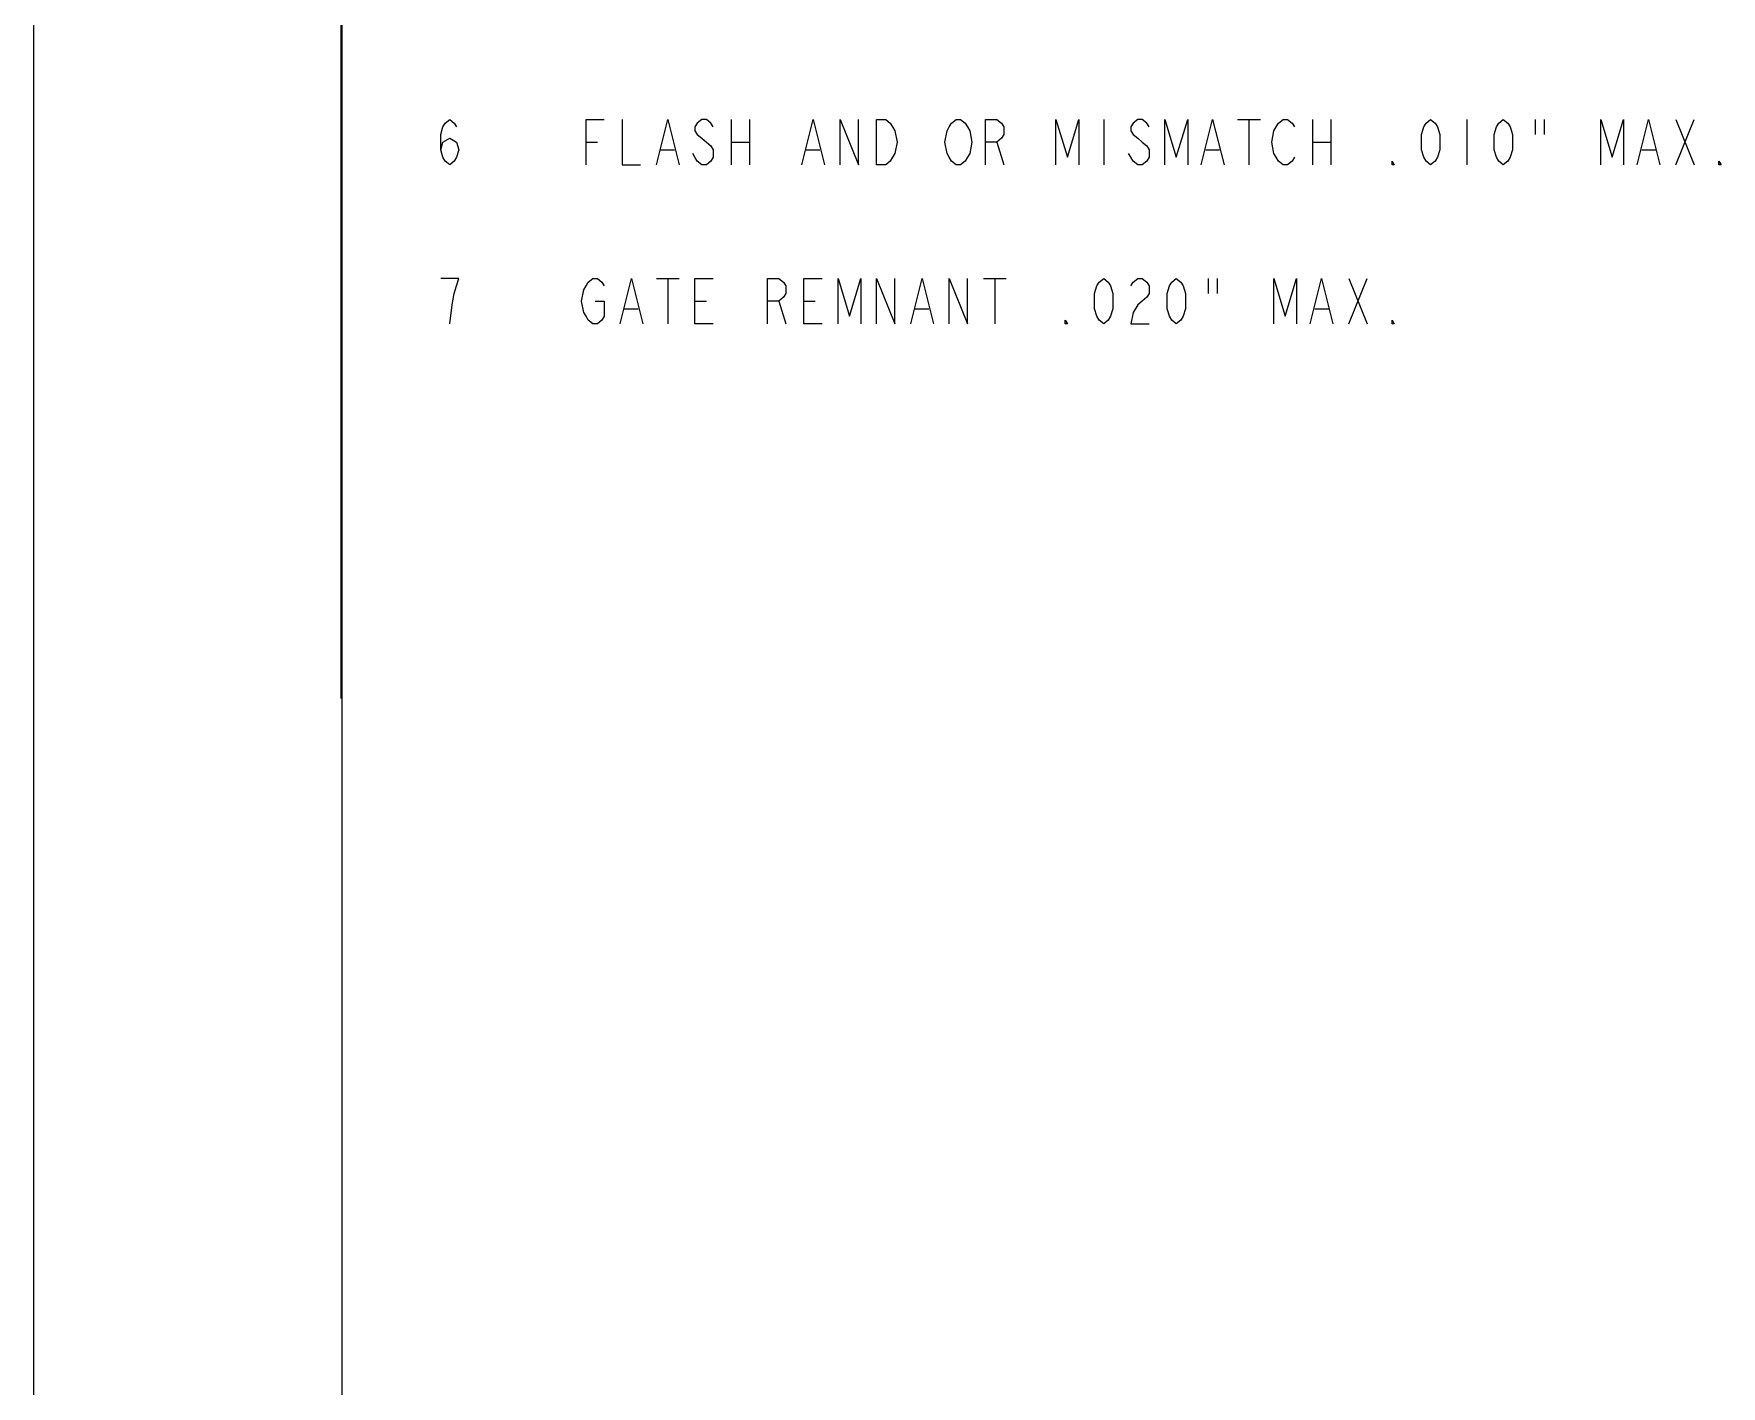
# Model space of a CAD drawing. Extents: x 0 to 34, y 0 to 22.
# Drawn here: x 0 to 5.81, y 12.39 to 17.05 of the extents above; entities that cross this region are included whole.
import ezdxf

# ---------------------------------------------------------------- set-up
doc = ezdxf.new("R2010")
doc.units = 0
doc.header["$LTSCALE"] = 1.87
doc.header["$MEASUREMENT"] = 0
doc.layers.get('0').update_dxf_attribs({"linetype": 'CONTINUOUS'})

msp = doc.modelspace()

# ---------------------------------------------------------------- linework, layer by layer
at = {"color": 7, "linetype": 'Continuous'}
for p, q in [((0, 0), (0, 22)), ((1.06, 21.5), (1.06, 0.5))]:
    msp.add_line(p, q, dxfattribs=at)
at = {"color": 2, "linetype": 'Continuous'}
for p, q in [((1.05647, 20.69771), (1.05647, 14.76021)), ((2.40022, 16.7524), (2.40022, 16.59615)), ((2.46272, 16.7524), (2.46272, 16.59615)), ((3.68147, 16.7524), (3.68147, 16.59615)), ((4.1424, 16.7524), (4.22053, 16.7524)), ((4.18147, 16.7524), (4.18147, 16.59615)), ((4.40022, 16.7524), (4.40022, 16.59615)), ((4.46272, 16.7524), (4.46272, 16.59615)), ((4.93147, 16.7524), (4.93147, 16.59615)), ((5.16584, 16.7524), (5.16584, 16.70032)), ((5.19709, 16.7524), (5.19709, 16.70032)), ((5.65022, 16.7524), (5.71272, 16.59615)), ((5.65022, 16.59615), (5.71272, 16.7524)), ((1.90022, 16.67428), (1.93928, 16.67428)), ((2.40022, 16.67428), (2.46272, 16.67428)), ((3.31428, 16.67428), (3.33772, 16.59615)), ((4.40022, 16.67428), (4.46272, 16.67428)), ((2.15803, 16.64823), (2.2049, 16.64823)), ((2.65803, 16.64823), (2.7049, 16.64823)), ((4.03303, 16.64823), (4.0799, 16.64823)), ((5.53303, 16.64823), (5.5799, 16.64823)), ((2.1424, 16.20553), (2.22053, 16.20553)), ((2.18147, 16.20553), (2.18147, 16.04928)), ((3.2674, 16.20553), (3.34553, 16.20553)), ((3.30647, 16.20553), (3.30647, 16.04928)), ((4.04084, 16.20553), (4.04084, 16.15344)), ((4.07209, 16.20553), (4.07209, 16.15344)), ((4.52522, 16.20553), (4.58772, 16.04928)), ((4.52522, 16.04928), (4.58772, 16.20553)), ((2.03303, 16.10136), (2.0799, 16.10136)), ((2.27522, 16.1274), (2.31428, 16.1274)), ((2.56428, 16.1274), (2.58772, 16.04928)), ((2.65022, 16.1274), (2.68928, 16.1274)), ((3.03303, 16.10136), (3.0799, 16.10136)), ((4.40803, 16.10136), (4.4549, 16.10136))]:
    msp.add_line(p, q, dxfattribs=at)
for points in [[(1.40022, 16.64823), (1.40803, 16.67428), (1.43147, 16.6873), (1.4549, 16.67428), (1.46272, 16.64823), (1.4549, 16.62219), (1.44709, 16.60917), (1.43147, 16.59615), (1.41584, 16.60917), (1.40803, 16.62219), (1.40022, 16.64823), (1.40022, 16.70032), (1.40803, 16.72636), (1.41584, 16.73938), (1.43147, 16.7524), (1.44709, 16.73938), (1.4549, 16.72636)], [(1.90022, 16.59615), (1.90022, 16.7524), (1.96272, 16.7524)], [(2.02522, 16.7524), (2.02522, 16.59615), (2.08772, 16.59615)], [(2.1424, 16.59615), (2.18147, 16.7524), (2.22053, 16.59615)], [(2.33772, 16.72636), (2.3299, 16.73938), (2.31428, 16.7524), (2.29865, 16.7524), (2.28303, 16.73938), (2.27522, 16.72636), (2.27522, 16.71334), (2.28303, 16.70032), (2.29865, 16.6873), (2.31428, 16.67428), (2.3299, 16.66126), (2.33772, 16.64823), (2.33772, 16.62219), (2.3299, 16.60917), (2.31428, 16.59615), (2.29865, 16.59615), (2.28303, 16.60917), (2.27522, 16.62219), (2.2674, 16.63521)], [(2.6424, 16.59615), (2.68147, 16.7524), (2.72053, 16.59615)], [(2.77522, 16.59615), (2.77522, 16.7524), (2.83772, 16.59615), (2.83772, 16.7524)], [(2.90022, 16.7524), (2.93147, 16.7524), (2.94709, 16.73938), (2.9549, 16.72636), (2.96272, 16.71334), (2.97053, 16.67428), (2.96272, 16.63521), (2.9549, 16.62219), (2.94709, 16.60917), (2.93147, 16.59615), (2.90022, 16.59615), (2.90022, 16.7524)], [(3.21272, 16.62219), (3.2049, 16.60917), (3.18928, 16.59615), (3.17365, 16.59615), (3.15803, 16.60917), (3.15022, 16.62219), (3.1424, 16.63521), (3.13459, 16.67428), (3.1424, 16.71334), (3.15022, 16.72636), (3.15803, 16.73938), (3.17365, 16.7524), (3.18928, 16.7524), (3.2049, 16.73938), (3.21272, 16.72636), (3.22053, 16.71334), (3.22834, 16.67428), (3.22053, 16.63521), (3.21272, 16.62219)], [(3.27522, 16.59615), (3.27522, 16.7524), (3.31428, 16.7524), (3.3299, 16.73938), (3.33772, 16.72636), (3.33772, 16.70032), (3.3299, 16.6873), (3.31428, 16.67428), (3.27522, 16.67428)], [(3.5174, 16.59615), (3.5174, 16.7524), (3.55647, 16.62219), (3.59553, 16.7524), (3.59553, 16.59615)], [(3.83772, 16.72636), (3.8299, 16.73938), (3.81428, 16.7524), (3.79865, 16.7524), (3.78303, 16.73938), (3.77522, 16.72636), (3.77522, 16.71334), (3.78303, 16.70032), (3.79865, 16.6873), (3.81428, 16.67428), (3.8299, 16.66126), (3.83772, 16.64823), (3.83772, 16.62219), (3.8299, 16.60917), (3.81428, 16.59615), (3.79865, 16.59615), (3.78303, 16.60917), (3.77522, 16.62219), (3.7674, 16.63521)], [(3.8924, 16.59615), (3.8924, 16.7524), (3.93147, 16.62219), (3.97053, 16.7524), (3.97053, 16.59615)], [(4.0174, 16.59615), (4.05647, 16.7524), (4.09553, 16.59615)], [(4.33772, 16.62219), (4.3299, 16.60917), (4.31428, 16.59615), (4.29865, 16.59615), (4.28303, 16.60917), (4.27522, 16.62219), (4.2674, 16.63521), (4.25959, 16.67428), (4.2674, 16.71334), (4.27522, 16.72636), (4.28303, 16.73938), (4.29865, 16.7524), (4.31428, 16.7524), (4.3299, 16.73938), (4.33772, 16.72636)], [(4.80647, 16.59615), (4.79084, 16.60917), (4.78303, 16.62219), (4.77522, 16.64823), (4.77522, 16.70032), (4.78303, 16.72636), (4.79084, 16.73938), (4.80647, 16.7524), (4.82209, 16.73938), (4.8299, 16.72636), (4.83772, 16.70032), (4.83772, 16.64823), (4.8299, 16.62219), (4.82209, 16.60917), (4.80647, 16.59615)], [(5.05647, 16.59615), (5.04084, 16.60917), (5.03303, 16.62219), (5.02522, 16.64823), (5.02522, 16.70032), (5.03303, 16.72636), (5.04084, 16.73938), (5.05647, 16.7524), (5.07209, 16.73938), (5.0799, 16.72636), (5.08772, 16.70032), (5.08772, 16.64823), (5.0799, 16.62219), (5.07209, 16.60917), (5.05647, 16.59615)], [(5.3924, 16.59615), (5.3924, 16.7524), (5.43147, 16.62219), (5.47053, 16.7524), (5.47053, 16.59615)], [(5.5174, 16.59615), (5.55647, 16.7524), (5.59553, 16.59615)], [(4.68147, 16.59615), (4.67365, 16.59615), (4.67365, 16.60917), (4.68147, 16.59615)], [(5.80647, 16.59615), (5.79865, 16.59615), (5.79865, 16.60917), (5.80647, 16.59615)], [(1.43147, 16.04928), (1.43928, 16.11438), (1.44709, 16.15344), (1.4549, 16.17948), (1.46272, 16.20553), (1.40022, 16.20553)], [(1.93147, 16.1274), (1.96272, 16.1274), (1.96272, 16.07532), (1.9549, 16.0623), (1.93928, 16.04928), (1.92365, 16.04928), (1.90803, 16.0623), (1.90022, 16.07532), (1.8924, 16.08834), (1.88459, 16.1274), (1.8924, 16.16646), (1.90022, 16.17948), (1.90803, 16.1925), (1.92365, 16.20553), (1.93928, 16.20553), (1.9549, 16.1925), (1.96272, 16.17948)], [(2.0174, 16.04928), (2.05647, 16.20553), (2.09553, 16.04928)], [(2.33772, 16.04928), (2.27522, 16.04928), (2.27522, 16.20553), (2.33772, 16.20553)], [(2.52522, 16.04928), (2.52522, 16.20553), (2.56428, 16.20553), (2.5799, 16.1925), (2.58772, 16.17948), (2.58772, 16.15344), (2.5799, 16.14042), (2.56428, 16.1274), (2.52522, 16.1274)], [(2.71272, 16.04928), (2.65022, 16.04928), (2.65022, 16.20553), (2.71272, 16.20553)], [(2.7674, 16.04928), (2.7674, 16.20553), (2.80647, 16.07532), (2.84553, 16.20553), (2.84553, 16.04928)], [(2.90022, 16.04928), (2.90022, 16.20553), (2.96272, 16.04928), (2.96272, 16.20553)], [(3.0174, 16.04928), (3.05647, 16.20553), (3.09553, 16.04928)], [(3.15022, 16.04928), (3.15022, 16.20553), (3.21272, 16.04928), (3.21272, 16.20553)], [(3.68147, 16.04928), (3.66584, 16.0623), (3.65803, 16.07532), (3.65022, 16.10136), (3.65022, 16.15344), (3.65803, 16.17948), (3.66584, 16.1925), (3.68147, 16.20553), (3.69709, 16.1925), (3.7049, 16.17948), (3.71272, 16.15344), (3.71272, 16.10136), (3.7049, 16.07532), (3.69709, 16.0623), (3.68147, 16.04928)], [(3.77522, 16.17948), (3.78303, 16.1925), (3.79865, 16.20553), (3.81428, 16.20553), (3.8299, 16.1925), (3.83772, 16.17948), (3.83772, 16.15344), (3.8299, 16.14042), (3.81428, 16.1274), (3.79865, 16.11438), (3.78303, 16.08834), (3.77522, 16.04928), (3.83772, 16.04928)], [(3.93147, 16.04928), (3.91584, 16.0623), (3.90803, 16.07532), (3.90022, 16.10136), (3.90022, 16.15344), (3.90803, 16.17948), (3.91584, 16.1925), (3.93147, 16.20553), (3.94709, 16.1925), (3.9549, 16.17948), (3.96272, 16.15344), (3.96272, 16.10136), (3.9549, 16.07532), (3.94709, 16.0623), (3.93147, 16.04928)], [(4.2674, 16.04928), (4.2674, 16.20553), (4.30647, 16.07532), (4.34553, 16.20553), (4.34553, 16.04928)], [(4.3924, 16.04928), (4.43147, 16.20553), (4.47053, 16.04928)], [(3.55647, 16.04928), (3.54865, 16.04928), (3.54865, 16.0623), (3.55647, 16.04928)], [(4.68147, 16.04928), (4.67365, 16.04928), (4.67365, 16.0623), (4.68147, 16.04928)]]:
    msp.add_lwpolyline(points, dxfattribs=at)

doc.saveas('drawing.dxf')
